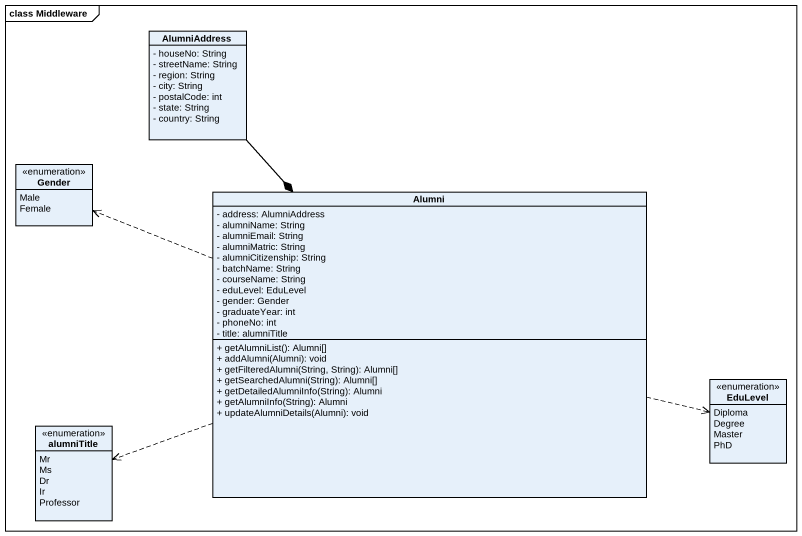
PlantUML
@startuml
mainframe class Middleware
hide circle
hide empty members
skinparam classAttributeIconSize 0
class AlumniAddress {
  - houseNo: String
  - streetName: String
  - region: String
  - city: String
  - postalCode: int
  - state: String
  - country: String
}
enum Gender {
  Male
  Female
}
class Alumni {
  - address: AlumniAddress
  - alumniName: String
  - alumniEmail: String
  - alumniMatric: String
  - alumniCitizenship: String
  - batchName: String
  - courseName: String
  - eduLevel: EduLevel
  - gender: Gender
  - graduateYear: int
  - phoneNo: int
  - title: alumniTitle
  + getAlumniList(): Alumni[]
  + addAlumni(Alumni): void
  + getFilteredAlumni(String, String): Alumni[]
  + getSearchedAlumni(String): Alumni[]
  + getDetailedAlumniInfo(String): Alumni
  + getAlumniInfo(String): Alumni
  + updateAlumniDetails(Alumni): void
}
enum EduLevel {
  Diploma
  Degree
  Master
  PhD
}
enum alumniTitle {
  Mr
  Ms
  Dr
  Ir
  Professor
}
AlumniAddress --* Alumni
Alumni .left.> Gender
Alumni .right.> EduLevel
Alumni .left.> alumniTitle
@enduml
